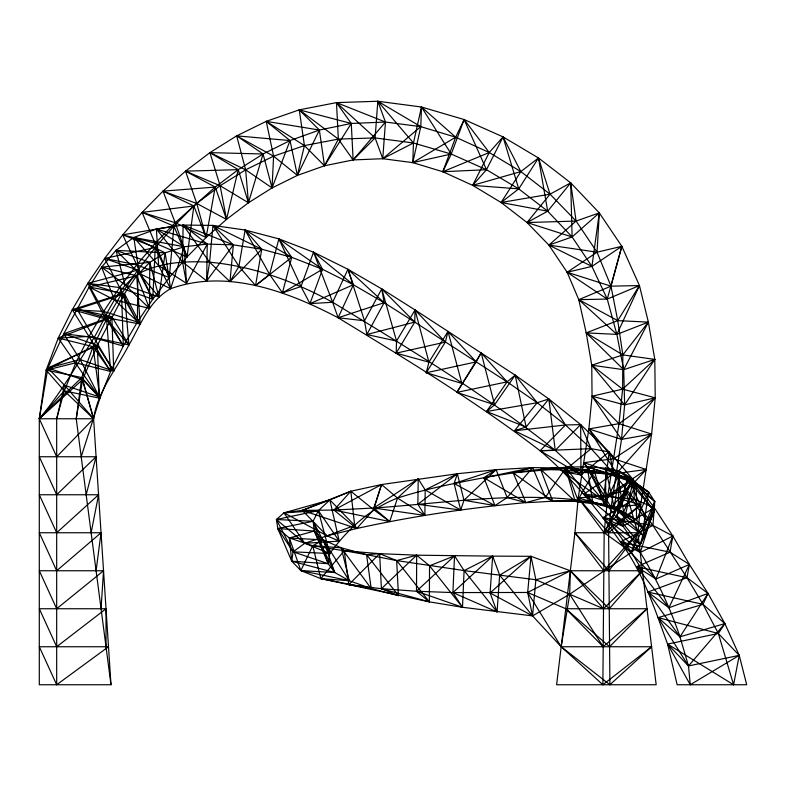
<?xml version="1.0" encoding="UTF-8"?>
<svg xmlns="http://www.w3.org/2000/svg" width="786" height="786" viewBox="0 0 786 786"><rect width="100%" height="100%" fill="white"/><g stroke="black" fill="none" stroke-linecap="round" stroke-linejoin="round"><path stroke-width="1.18" d="M574.939 532.751L603.845 570.754L637.839 532.751L574.939 532.751L608.934 570.754L654.198 511.214L630.736 482.899L616.843 516.107L640.315 544.433L646.662 520.646L625.479 490.395L610.25 522.081L640.315 544.433L654.198 511.214L628.407 476.345L630.736 482.899L625.479 490.395L637.839 532.751L656.172 684.744L556.606 684.744L574.939 532.751L578.231 497.97L607.833 495.475L640.708 504.72L604.169 532.751L610.25 522.081L616.843 516.107L628.407 476.345L654.738 501.488L644.363 536.425L614.239 507.52L619.614 471.325L648.637 492.036L636.522 519.988L605.8 504.661L605.554 468.142L636.277 483.459L623.603 512.089L592.791 502.608L587.25 466.835L618.061 476.316L604.12 505.202L575.146 501.409L565.439 467.277L594.413 471.069L577.946 500.043C509.859 492.233 441.644 503.443 373.743 508.011L389.709 521.54L333.942 510.065L381.554 484.54L373.743 508.011L424.872 515.429L417.877 504.317L418.201 478.841L397.529 498.078L389.709 521.54L373.645 509.672L350.841 491.23L333.942 510.065L356.746 528.506L302.305 510.369L333.942 510.065L373.743 508.011L418.201 478.841L425.197 489.943L424.872 515.429L397.529 498.078L381.554 484.54L373.645 509.672L356.746 528.506L327.084 535.826L302.305 510.369L329.874 499.935L339.218 541.112L327.084 535.826L283.952 512.836L318.369 510.635L329.766 553.56L304.801 543.303L283.952 512.836L302.305 510.369L350.841 491.23L354.663 525.402L327.084 535.826L304.801 543.303L293.09 551.821L328.253 563.729L314.292 531.061L289.356 537.978L300.861 570.577L334.787 572.542L314.292 531.061L277.782 528.536L293.09 551.821L329.766 553.56L313.113 521.265L328.253 563.729L291.734 561.204L293.09 551.821L276.426 519.517L313.113 521.265L314.292 531.061L323.282 539.933L334.787 572.542L291.734 561.204L289.356 537.978L323.282 539.933L341.232 547.813L344.229 550.76L366.59 554.67L379.618 553.658L396.675 560.585L398.463 595.631L371.169 588.537L349.318 580.736L334.787 572.542L328.253 563.729L329.766 553.56C347.166 529.774 369.636 508.67 397.529 498.078C425.707 488.863 454.819 483.194 483.901 477.731C518.033 471.728 552.519 466.678 587.25 466.835C601.251 467.837 616.548 467.729 628.407 476.345L616.843 516.107L644.363 536.425L643.272 528.231C634.744 514.634 618.435 510.055 604.12 505.202C578.594 496.89 552.096 501.999 525.922 502.608C469.085 507.825 412.483 516.206 356.746 528.506L354.663 525.402L329.874 499.935L318.369 510.635L313.113 521.265L277.782 528.536L289.356 537.978L312.749 545.73L344.229 550.76L379.618 553.658L416.688 555.181L492.675 556.124L499.65 575.155L532.554 615.89L561.184 646.75L651.594 646.75L602.872 684.744L604.169 532.751L607.833 495.475L618.995 423.664L622.63 389.149L622.836 354.908L617.727 320.619L610.987 286.163L597.046 252.198L576.079 221.053L550.043 194.181L520.843 171.584L489.236 152.533L455.684 137.206L420.795 126.654L385.454 122.046L351.273 123.461L319.371 130.044L290.024 140.566L263.074 153.997L238.246 169.658L215.246 187.078L193.867 205.971L173.903 226.152L155.245 247.531L137.805 270.099L121.565 293.935L106.582 319.273L93.072 346.655L81.764 377.545L76.232 418.761L110.983 684.744L39.3 684.744L39.3 418.761L46.168 370.118L58.243 338.039L72.312 309.674L87.826 283.324L104.636 258.456L122.714 234.837L142.128 212.387L162.997 191.136L185.506 171.151L209.931 152.631L236.665 135.86L266.228 121.349L299.279 109.853L336.487 102.612L377.811 101.256L421.463 107.004L464.133 119.541L503.05 136.892L538.489 157.976L570.705 182.863L599.296 212.898L621.834 246.313L639.45 285.573L648.371 322.132L654.807 359.399L655.219 397.824L651.623 434.059L640.708 504.72L637.839 532.751L631.423 552.332L569.693 594.245L532.554 615.89L462.492 607.293L429.353 601.87L320.826 578.653L300.861 570.577L291.734 561.204L277.782 528.536L276.426 519.517L283.952 512.836L329.874 499.935L350.841 491.23L381.554 484.54L457.364 473.742L496.123 469.694L532.653 467.591L565.753 468.073L594.413 471.069L618.061 476.316L636.277 483.459L648.637 492.036L654.738 501.488L654.198 511.214L644.363 536.425L640.315 544.433L631.423 552.332L604.169 532.751L578.231 497.97L588.881 428.96L592.055 396.213L591.75 365.205L586.218 332.881L578.781 299.663L567.148 272.28L548.893 245.114L527.023 222.536L501.095 202.493L472.651 185.358L442.783 171.721L412.788 162.633L382.753 158.713L353.13 159.931L324.5 165.777L297.393 175.396L272.044 187.942L248.445 202.759L226.506 219.402L206.079 237.539L187.048 256.953L169.295 277.537L152.759 299.22L137.422 322.024L123.314 346.036L110.629 371.434L99.901 398.256L81.194 456.754M602.872 684.744L561.184 646.75L569.693 594.245L570.361 570.754L530.992 556.311L492.675 556.124L464.094 570.577L396.675 560.585L366.59 554.67L341.232 547.813L312.749 545.73L300.861 570.577L349.318 580.736L341.232 547.813L371.169 588.537L348.807 584.637L344.229 550.76L320.826 578.653L371.169 588.537L366.59 554.67L398.463 595.631L381.406 588.704L348.807 584.637L379.618 553.658L381.406 588.704L429.353 601.87L429.549 565.802L416.688 555.181L396.675 560.585L429.353 601.87L416.492 591.249L381.406 588.704L416.688 555.181L416.492 591.249L462.492 607.293L464.094 570.577L454.514 555.869L429.549 565.802L462.492 607.293L452.913 592.585L454.514 555.869L416.492 591.249L452.913 592.585L527.681 592.467L565.773 608.747L609.582 646.75L647.006 608.747L565.773 608.747L603.196 646.75L647.006 608.747M101.05 608.747L103.536 570.754L39.3 570.754L56.68 608.747L103.536 570.754M532.554 615.89L527.681 592.467L530.992 556.311L490.091 592.939L497.066 611.97L452.913 592.585L492.675 556.124L490.091 592.939L532.554 615.89L535.865 579.734L530.992 556.311L499.65 575.155L464.094 570.577L497.066 611.97L499.65 575.155L535.865 579.734L603.52 608.747L642.417 570.754L631.423 552.332L610.25 522.081L630.736 482.899L646.662 520.646L631.423 552.332M96.088 570.754L101.05 532.751L39.3 532.751L56.68 570.754L101.05 532.751M76.232 418.761L82.609 379.609L97.346 345.359L124.493 293.669L136.685 275.768L149.792 262.367L165.168 252.837L184.229 246.765L207.239 244.082L233.344 244.868L261.748 249.231L291.714 257.317L322.506 269.293L353.386 284.758L384.118 302.679L414.723 322.093L507.098 381.858L537.192 402.727L565.478 424.971L591.111 448.678L613.866 473.575L634.302 499.218L652.92 525.431L686.974 577.681L703.018 604.346L718.335 633.487L733.574 684.744L667.589 644.078C654.61 608.895 643.125 572.287 620.39 541.927C597.252 508.562 571.088 477.092 540.07 450.742C476.188 401.548 406.804 359.791 338.108 317.75C288.177 291.527 226.535 268.399 170.621 288.727C149.144 300.498 140.674 324.962 128.953 344.956C116.397 369.184 97.68 391.035 93.603 418.761L110.983 684.744M690.255 684.744L667.589 644.078L688.487 665.948L724.869 623.563L679.969 636.827C655.838 565.105 611.164 500.996 555.24 450.388C485.63 394.641 408.749 348.522 332.655 302.276C294.534 281.535 253.072 266.11 209.607 262.2C185.683 260.893 160.924 262.18 139.24 273.361C116.23 288.059 107.191 314.931 94.163 337.518C76.586 365.117 60.502 393.658 39.3 418.761L93.603 418.761L64.56 385.287L47.887 368.015L80.162 359.556L113.744 371.169L97.346 345.359L47.887 368.015L82.609 379.609L93.603 418.761L56.68 456.754L39.3 418.761L47.887 368.015L63.764 333.745L89.142 287.028L101.6 267.142L115.974 250.38L133.787 237.47L156.365 229.001L183.109 225.051L212.967 225.425L245.114 230.013L278.873 238.875L313.526 252.188L347.943 269.293L381.77 288.924L415.067 309.959L515.164 375.128L548.844 398.954L580.648 424.617L609.111 451.881L633.388 479.784L654.335 507.805L672.836 536.003L689.381 564.456L708.029 593.42L724.869 623.563L739.233 655.367L746.7 684.744L677.139 684.744L667.589 644.078L718.335 633.487L724.869 623.563L703.018 604.346L647.861 592.045L679.969 636.827L688.487 665.948L690.255 684.744L739.233 655.367L718.335 633.487L658.118 617.609L688.487 665.948L739.233 655.367L733.574 684.744M91.127 532.751L98.574 494.758L39.3 494.758L56.68 532.751L98.574 494.758M56.68 684.744L39.3 646.75L108.497 646.75L56.68 684.744L56.68 418.761L64.56 385.287L99.282 396.871L97.346 345.359L63.764 333.745L111.858 316.709L128.953 344.956L94.163 337.518L63.764 333.745L80.162 359.556L99.282 396.871L82.609 379.609L39.3 418.761L64.295 390.839L75.79 362.818L89.044 336.437L103.683 311.423L119.59 287.588L136.764 264.843L155.274 243.198L175.219 222.693L196.765 203.476L220.139 185.732L245.635 169.805L273.597 156.178L304.418 145.587L338.344 139.083L375.109 137.923L413.456 142.983L451.243 154.056L486.465 169.717L518.74 188.876L547.685 211.208L572.11 236.959L591.927 266.395L607.254 299.073L616.863 334.394L623.711 369.685L624.644 404.888L621.52 439.364L611.105 507.216L608.61 532.751L609.907 684.744L561.184 646.75L527.681 592.467L570.361 570.754L642.417 570.754L609.258 608.747L570.361 570.754L535.865 579.734M86.155 494.758L96.088 456.754L39.3 456.754L56.68 494.758L96.088 456.754M56.68 418.761L64.295 390.839L46.168 370.118L93.072 346.655L110.629 371.434L75.79 362.818L46.168 370.118L81.764 377.545L99.901 398.256L64.295 390.839L93.603 418.761L81.764 377.545L39.3 418.761M604.169 532.751L625.479 490.395L607.833 495.475L583.88 462.679L613.679 458.729L651.623 434.059L618.995 423.664L588.881 428.96L616.529 473.457L646.328 469.507L611.105 507.216L578.231 497.97L608.61 532.751L640.708 504.72L611.105 507.216L583.88 462.679L616.529 473.457L651.623 434.059L621.52 439.364L588.881 428.96L613.679 458.729L646.328 469.507L607.833 495.475M609.907 684.744L651.594 646.75M106.022 608.747L56.68 646.75L39.3 608.747L106.022 608.747L106.022 646.75M570.361 570.754L603.52 608.747M569.693 594.245L603.196 646.75M137.805 270.099L137.422 322.024L103.683 311.423L72.312 309.674L110.629 371.434L106.582 319.273L72.312 309.674L121.565 293.935L137.422 322.024L104.636 258.456L155.245 247.531L169.295 277.537L136.764 264.843L104.636 258.456L137.805 270.099L152.759 299.22L119.59 287.588L87.826 283.324L123.314 346.036L89.044 336.437L58.243 338.039L99.901 398.256L93.072 346.655L58.243 338.039L106.582 319.273L123.314 346.036L121.565 293.935L87.826 283.324L137.805 270.099M149.792 262.367L149.478 308.426L114.402 299.8L89.142 287.028L136.685 275.768L149.478 308.426L125.072 284.964L101.6 267.142L149.792 262.367L158.89 296.951L125.072 284.964L115.974 250.38L165.168 252.837L170.621 288.727L139.24 273.361L115.974 250.38L149.792 262.367M183.109 225.051L182.529 261.905L186.528 283.363L158.664 265.599L133.787 237.47L184.229 246.765L186.528 283.363L207.239 244.082L183.109 225.051L233.344 244.868L229.984 281.643L209.607 262.2L183.109 225.051M207.239 244.082L206.659 280.936L182.529 261.905L156.365 229.001L207.239 244.082M396.527 341.026L396.193 353.16L428.92 362.159L448.02 331.456L476.198 361.894L456.843 392.411L494.6 404.79L515.164 375.128L537.192 402.727L548.844 398.954L565.478 424.971L580.648 424.617L591.111 448.678L609.111 451.881L613.866 473.575L633.388 479.784L634.302 499.218L602.842 517.689L640.305 552.499L672.836 536.003L652.92 525.431L602.842 517.689L622.876 526.276L654.335 507.805L652.92 525.431L620.39 541.927L655.976 579.017L689.381 564.456L686.974 577.681L647.861 592.045L668.925 607.784L708.029 593.42L686.974 577.681L636.631 566.745L668.925 607.784L689.381 564.456L670.026 552.185L620.39 541.927L640.305 552.499L654.335 507.805L634.302 499.218L583.792 494.168L613.866 473.575L563.031 471.738L591.111 448.678L540.07 450.742L565.478 424.971L514.466 430.777L537.192 402.727L486.524 411.52L507.098 381.858L515.164 375.128L526.119 427.004L514.466 430.777L555.24 450.388L580.648 424.617L581.021 474.95L563.031 471.738L603.314 500.377L633.388 479.784L622.876 526.276L583.792 494.168L603.314 500.377L609.111 451.881L581.021 474.95L540.07 450.742L555.24 450.388L548.844 398.954L526.119 427.004L486.524 411.52L494.6 404.79L481.189 352.875L456.843 392.411L507.098 381.858L481.189 352.875L476.198 361.894L426.238 372.78L428.92 362.159L415.067 309.959L396.527 341.026L366.846 334.531L364.498 320.776L347.943 269.293L332.655 302.276L338.108 317.75L364.498 320.776L381.77 288.924L414.723 322.093L396.193 353.16L445.348 342.077L448.02 331.456L461.834 383.391L426.238 372.78L445.348 342.077L415.067 309.959L414.723 322.093L366.846 334.531L384.118 302.679L381.77 288.924L396.527 341.026M413.456 142.983L412.788 162.633L451.243 154.056L464.133 119.541L489.236 152.533L472.651 185.358L518.74 188.876L538.489 157.976L550.043 194.181L527.023 222.536L572.11 236.959L599.296 212.898L597.046 252.198L567.148 272.28L607.254 299.073L639.45 285.573L616.863 334.394L586.218 332.881L623.711 369.685L654.807 359.399L624.644 404.888L592.055 396.213L621.52 439.364L655.219 397.824L622.63 389.149L591.75 365.205L622.836 354.908L654.807 359.399L622.63 389.149L592.055 396.213L618.995 423.664L655.219 397.824L624.644 404.888L591.75 365.205L623.711 369.685L648.371 322.132L617.727 320.619L586.218 332.881L622.836 354.908L648.371 322.132L616.863 334.394L578.781 299.663L610.987 286.163L639.45 285.573L617.727 320.619L578.781 299.663L607.254 299.073L621.834 246.313L597.046 252.198L548.893 245.114L576.079 221.053L599.296 212.898L591.927 266.395L567.148 272.28L610.987 286.163L621.834 246.313L591.927 266.395L548.893 245.114L572.11 236.959L570.705 182.863L550.043 194.181L501.095 202.493L520.843 171.584L538.489 157.976L547.685 211.208L527.023 222.536L576.079 221.053L570.705 182.863L547.685 211.208L501.095 202.493L518.74 188.876L503.05 136.892L489.236 152.533L442.783 171.721L455.684 137.206L464.133 119.541L486.465 169.717L472.651 185.358L520.843 171.584L503.05 136.892L486.465 169.717L442.783 171.721L451.243 154.056L421.463 107.004L413.456 142.983L382.753 158.713L375.109 137.923L377.811 101.256L420.795 126.654L412.788 162.633L455.684 137.206L421.463 107.004L420.795 126.654L382.753 158.713L385.454 122.046L377.811 101.256L413.456 142.983M619.614 471.325L618.032 511.283L643.272 528.231L654.738 501.488L619.614 471.325M155.245 247.531L152.759 299.22L122.714 234.837L173.903 226.152L187.048 256.953L155.274 243.198L122.714 234.837L155.245 247.531M273.597 156.178L272.044 187.942L245.635 169.805L209.931 152.631L220.139 185.732L226.506 219.402L196.765 203.476L162.997 191.136L175.219 222.693L187.048 256.953L193.867 205.971L162.997 191.136L215.246 187.078L226.506 219.402L238.246 169.658L209.931 152.631L263.074 153.997L272.044 187.942L290.024 140.566L266.228 121.349L273.597 156.178L297.393 175.396L319.371 130.044L299.279 109.853L304.418 145.587L297.393 175.396L290.024 140.566L236.665 135.86L245.635 169.805L248.445 202.759L220.139 185.732L185.506 171.151L196.765 203.476L206.079 237.539L175.219 222.693L142.128 212.387L169.295 277.537L173.903 226.152L142.128 212.387L193.867 205.971L206.079 237.539L215.246 187.078L185.506 171.151L238.246 169.658L248.445 202.759L263.074 153.997L236.665 135.86L273.597 156.178M212.967 225.425L209.607 262.2L206.659 280.936L233.344 244.868L212.967 225.425L261.748 249.231L255.538 285.593L238.905 266.375L212.967 225.425M165.168 252.837L158.89 296.951L139.24 273.361L133.787 237.47L165.168 252.837M648.637 492.036L643.272 528.231L614.239 507.52L605.8 504.661L592.791 502.608L575.146 501.409L552.804 501.291L545.386 497.341L532.653 467.591L483.901 477.731L494.944 505.614L507.167 497.567L532.653 467.591L513.189 472.848L525.922 502.608L545.386 497.341L565.753 468.073L577.946 500.043L575.146 501.409L540.611 469.321L565.753 468.073L513.189 472.848L552.804 501.291L540.611 469.321L594.413 471.069L604.12 505.202L592.791 502.608L565.439 467.277L618.061 476.316L623.603 512.089L605.8 504.661L587.25 466.835L636.277 483.459L636.522 519.988L614.239 507.52L605.554 468.142L648.637 492.036M245.114 230.013L238.905 266.375L229.984 281.643L261.748 249.231L245.114 230.013L291.714 257.317L282.449 292.883L300.979 286.507L313.526 252.188L353.386 284.758L338.108 317.75L384.118 302.679L347.943 269.293L353.386 284.758L309.959 303.622L300.979 286.507L278.873 238.875L269.608 274.442L255.538 285.593L291.714 257.317L278.873 238.875L322.506 269.293L309.959 303.622L332.655 302.276L313.526 252.188L322.506 269.293L282.449 292.883L269.608 274.442L245.114 230.013M672.836 536.003L670.026 552.185L636.631 566.745L655.976 579.017L672.836 536.003M184.229 246.765L170.621 288.727L158.664 265.599L156.365 229.001L184.229 246.765M457.364 473.742L454.112 483.498L460.724 510.055L417.877 504.317L457.364 473.742L463.976 500.289L460.724 510.055L425.197 489.943L457.364 473.742M708.029 593.42L703.018 604.346L658.118 617.609L679.969 636.827L708.029 593.42M338.344 139.083L324.5 165.777L304.418 145.587L266.228 121.349L319.371 130.044L324.5 165.777L351.273 123.461L336.487 102.612L385.454 122.046L353.13 159.931L338.344 139.083L299.279 109.853L351.273 123.461L353.13 159.931L375.109 137.923L336.487 102.612L338.344 139.083M496.123 469.694L463.976 500.289L494.944 505.614L454.112 483.498L496.123 469.694L507.167 497.567L525.922 502.608L483.901 477.731L496.123 469.694M323.282 539.933L312.749 545.73L320.826 578.653L349.318 580.736L323.282 539.933M124.493 293.669L77.057 309.271L113.744 371.169L111.858 316.709L77.057 309.271L104.872 317.416L140.222 324.068L136.685 275.768L101.6 267.142L114.402 299.8L140.222 324.068L124.493 293.669L89.142 287.028L104.872 317.416L128.953 344.956L124.493 293.669M318.369 510.635L276.426 519.517L304.801 543.303L339.218 541.112L318.369 510.635"/></g></svg>
